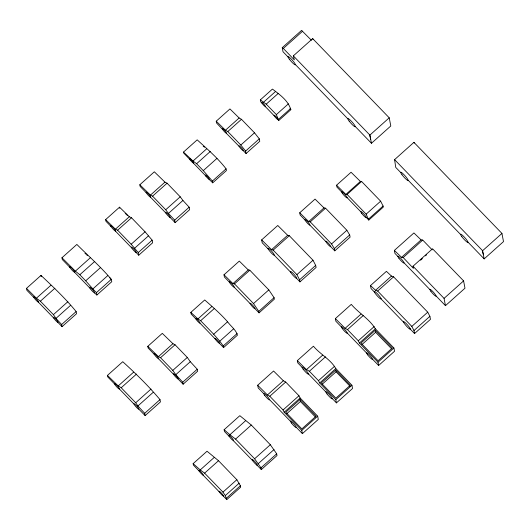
<?xml version="1.0" encoding="UTF-8"?>
<svg xmlns="http://www.w3.org/2000/svg" width="530" height="530" viewBox="0 0 530 530"><rect width="100%" height="100%" fill="white"/><g stroke="black" fill="none" stroke-linecap="round" stroke-linejoin="round"><path stroke-width="0.79" d="M138.794 409.12L138.82 408.948A3.584 0.55 48.2 0 0 136.21 405.437A3.584 0.55 48.2 0 0 133.991 403.946L134.123 404.291A3.584 0.55 48.2 0 0 136.601 407.457A3.584 0.55 48.2 0 0 138.794 409.12L145.134 415.606L160.438 401.925L160 399.62C148.559 385.986 135.899 373.67 122.755 361.718L107.444 375.406L107.736 376.909L114.559 383.972M234.141 287.121L234.174 286.942A3.617 0.55 48.2 0 0 231.537 283.398A3.617 0.55 48.2 0 0 229.291 281.9L229.424 282.245A3.617 0.55 48.2 0 0 231.928 285.445A3.617 0.55 48.2 0 0 234.141 287.121L250.206 303.69M254.956 308.665L254.99 308.486A3.617 0.55 48.2 0 0 252.353 304.942A3.617 0.55 48.2 0 0 250.107 303.438L250.246 303.789A3.617 0.55 48.2 0 0 252.744 306.983A3.617 0.55 48.2 0 0 254.956 308.665L259.051 312.846L274.354 299.159L274.076 297.674L268.816 289.883L249.796 270.201L248.252 269.909L239.302 261.104L223.991 274.792L224.415 277.005L229.391 282.152M309.884 225.111L309.918 224.932A3.617 0.55 48.2 0 0 307.281 221.388A3.617 0.55 48.2 0 0 305.035 219.884L305.167 220.235A3.617 0.55 48.2 0 0 307.672 223.428A3.617 0.55 48.2 0 0 309.884 225.111L325.95 241.68M330.7 246.649L330.733 246.47A3.617 0.55 48.2 0 0 328.096 242.925A3.617 0.55 48.2 0 0 325.851 241.422L325.99 241.773A3.617 0.55 48.2 0 0 328.487 244.973A3.617 0.55 48.2 0 0 330.7 246.649L334.794 250.829L350.098 237.148L349.681 234.936L346.865 230.258L325.539 208.191L323.996 207.899L315.045 199.094L299.735 212.775L300.159 214.994L305.134 220.135M288.002 56.909L283.02 51.761L282.245 47.673L301.577 30.389L311.474 40.306M282.245 47.673L283.305 48.449L302.637 31.164M146.373 192.874L140.145 186.427L139.827 184.771L154.329 171.806L164.956 182.141L167.069 183.194L180.22 196.802L182.923 200.459L189.177 207.203L189.647 209.688L175.152 222.646L169.918 217.234M33.96 297.602L26.864 290.261L26.5 288.36L41.002 275.401C53.232 286.988 65.488 298.476 76.141 311.56L76.552 313.707L62.05 326.672L57.843 322.313A3.418 0.523 48.2 0 1 53.775 318.185L53.497 317.715A3.418 0.523 48.2 0 1 55.491 318.802A3.418 0.523 48.2 0 1 57.949 322.32L57.763 322.313M69.741 267.233L62.302 259.534L61.964 257.759L76.863 244.436C88.43 256.036 100.733 266.769 111.32 279.33L111.77 281.702L96.871 295.024L94.479 292.832M111.068 226.568L105.954 221.275L105.636 219.606L119.528 207.184L129.327 216.744L131.506 217.777L145.061 231.802L152.143 240.163L152.64 242.786L138.747 255.208L135.971 252.34M239.123 146.353L226.429 133.381A3.26 0.497 48.2 0 1 222.626 129.446L216.591 123.039L216.24 121.191L229.934 108.941L239.143 117.978L241.468 119.31L254.506 132.798L259.289 138.827L259.76 141.298L246.066 153.541L243.33 150.712M189.846 159.437L183.672 153.051L183.493 152.09L197.186 139.847C207.27 149.082 217.671 157.92 226.078 168.832L226.409 170.574L212.715 182.817L209.092 179.352M283.305 48.449L294.349 59.877L293.335 55.875L312.673 38.591L389.225 117.806L390.789 125.981L371.457 143.266L355.226 126.471M139.827 184.771L150.454 195.1L164.956 182.141M26.5 288.36L36.411 298.231L50.907 285.266M216.24 121.191L225.449 130.221L239.143 117.978M105.636 219.606L115.427 229.165L129.327 216.744M150.454 195.1L152.567 196.16L167.069 183.194M261.82 102.966L260.714 101.82L260.343 99.885L272.427 89.08C279.747 94.572 288.234 100.587 290.851 109.697L278.767 120.502L277.912 119.614M183.493 152.09L193.013 161.034L206.707 148.791M225.449 130.221L227.774 131.553L241.468 119.31M115.427 229.165L117.607 230.199L131.506 217.777M36.411 298.231L40.386 301.186L54.882 288.227M260.343 99.885L263.516 102.237L275.6 91.438M61.964 257.759L75.359 271.141L90.266 257.819M193.013 161.034L196.603 163.724L210.297 151.481M263.516 102.237L266.232 104.152L278.316 93.346M75.359 271.141L79.825 274.745L94.731 261.423M196.603 163.724L203.275 170.627L216.969 158.384M79.825 274.745L85.694 280.814L100.594 267.491M175.152 222.646L174.675 220.169L168.427 213.424L165.718 209.761L180.22 196.802M246.066 153.541L245.595 151.07L240.812 145.041L254.506 132.798M138.747 255.208L138.244 252.585L131.168 244.231L145.061 231.802M278.767 120.502L276.349 114.612L288.426 103.814M62.05 326.672L61.639 324.526L55.981 318.391L53.391 314.648L67.893 301.683M168.427 213.424L182.923 200.459M278.541 119.296L290.619 108.498M55.981 318.391L70.477 305.426M134.401 248.431L148.294 236.009M245.595 151.07L259.289 138.827M212.715 182.817L212.384 181.081L226.078 168.832M85.694 280.814L92.863 288.923L107.769 275.6M138.244 252.585L152.143 240.163M174.675 220.169L189.177 207.203M96.871 295.024L96.414 292.653L111.32 279.33M61.639 324.526L76.141 311.56M371.457 143.266L369.894 135.09L389.225 117.806M268.273 249.06L262.204 242.786L261.654 239.891L277.766 225.488L287.664 235.287L289.281 235.691L313.005 260.237L315.695 265.404L316.085 267.464L299.973 281.867L296.608 278.382A4.677 0.716 48.2 0 0 293.295 273.566A4.677 0.716 48.2 0 0 290.566 272.075L290.944 272.718A4.677 0.716 48.2 0 0 296.402 278.376L296.661 278.382M154.343 354.438L148.115 347.985L147.797 346.328L162.299 333.363L172.926 343.698L175.039 344.752L187.295 357.432L190.303 361.699L197.233 369.231L197.617 371.245L183.122 384.21L177.881 378.791M195.808 318.875L191.138 314.038L190.827 312.389L204.719 299.967C212.649 306.956 220.566 313.786 227.575 321.79C230.716 326.222 236.022 329.786 237.46 335.172L223.567 347.594L219.307 343.188M341.598 191.92L336.921 187.077L336.563 185.202L351.059 172.237L360.387 181.432L361.579 181.465L380.639 201.188L383.091 206.044L383.289 207.091L368.794 220.056L366.27 217.446M107.444 375.406L118.23 385.926L133.534 372.239M223.991 274.792L232.948 283.596L248.252 269.909M261.654 239.891L271.552 249.696L287.664 235.287M232.948 283.596L234.492 283.881L249.796 270.201M271.552 249.696L273.169 250.094L289.281 235.691M190.827 312.389L197.928 318.934L211.828 306.512M118.23 385.926L121.211 387.755L136.515 374.067M299.735 212.775L308.692 221.58L323.996 207.899M147.797 346.328L158.424 356.663L172.926 343.698M308.692 221.58L310.235 221.871L325.539 208.191M197.928 318.934L200.638 320.723L214.537 308.294M158.424 356.663L160.537 357.717L175.039 344.752M336.563 185.202L345.885 194.397L360.387 181.432M345.885 194.397L347.084 194.43L361.579 181.465M400.713 172.528L395.731 167.381L394.592 159.629L413.923 142.345L501.943 233.425L503.5 241.6L484.168 258.885L467.937 242.091M145.134 415.606L144.697 413.307L137.906 405.993L135.7 402.754L151.004 389.066M183.122 384.21L182.737 382.196L175.808 374.664L172.793 370.397L187.295 357.432M200.638 320.723L213.676 334.211L227.575 321.79M137.906 405.993L153.21 392.313M259.051 312.846L258.772 311.362L253.512 303.564L268.816 289.883M175.808 374.664L190.303 361.699M223.567 347.594L223.249 345.944L219.771 341.207L233.664 328.785M299.973 281.867L299.582 279.807L296.893 274.639L313.005 260.237M334.794 250.829L334.37 248.616L331.561 243.939L346.865 230.258M368.794 220.056L366.144 214.153L380.639 201.188M144.697 413.307L160 399.62M258.772 311.362L274.076 297.674M182.737 382.196L197.233 369.231M223.249 345.944L237.142 333.516M334.37 248.616L349.681 234.936M299.582 279.807L315.695 265.404M368.595 219.009L383.091 206.044M397.831 256.394L394.956 253.419L394.386 250.412L413.917 232.948L421.078 239.904L422.721 240.064L432.175 249.842M263.635 393.538L258.19 387.9L257.679 385.244L273.586 371.02L283.331 380.739L285.697 382.031L298.966 395.758L300.106 397.984L317.682 416.169L318.298 419.416L302.392 433.639L296.29 427.332M394.386 250.412L401.548 257.368L421.078 239.904M374.412 292.023L371.073 288.565L370.503 285.571L386.41 271.347L391.465 276.064L393.571 276.826L427.736 312.177L429.89 316.337L430.466 319.332L414.553 333.555L410.233 329.084M401.548 257.368L403.191 257.534L422.721 240.064M341.327 326.897L335.881 321.26L335.371 318.596L351.284 304.372C358.711 313.117 369.324 318.875 375.333 328.792L393.909 348.018L394.532 351.264L378.625 365.488L372.524 359.174M370.503 285.571L375.558 290.288L391.465 276.064M302.054 367.303L297.741 362.845L297.317 360.625L313.429 346.216C320.226 354.378 330.448 359.201 335.815 368.569L351.927 385.244L352.543 388.477L336.431 402.88L332.264 398.567M375.558 290.288L377.665 291.049L393.571 276.826M229.165 436.329L224.462 431.466L224.13 429.724L239.838 415.679L251.293 425.047L270.32 444.73L276.686 453.806L277.018 455.548L261.31 469.593L256.924 465.055M257.679 385.244L267.425 394.963L283.331 380.739M403.191 257.534L413.407 268.379L412.996 266.226L432.533 248.762L463.591 280.9L464.982 288.207L445.452 305.671L436.044 295.932M420.575 260.217L422.41 258.574M425.458 255.844L426.683 254.758M199.174 471.064L193.417 465.108L193.139 463.651L207.038 451.229L218.506 460.716L236.85 479.703L240.381 485.738L240.66 487.189L226.767 499.611L223.183 495.908M335.371 318.596L345.116 328.315L361.023 314.091M267.425 394.963L269.79 396.255L285.697 382.031M224.13 429.724L229.901 434.739L245.609 420.694M345.116 328.315L347.481 329.614L363.394 315.39M297.317 360.625L306.466 369.609L322.578 355.206M306.466 369.609L309.381 371.245L325.486 356.842M193.139 463.651L200.241 469.931L214.133 457.509M229.901 434.739L235.585 439.092L251.293 425.047M200.241 469.931L204.606 473.138L218.506 460.716M378.625 365.488L378.003 362.242L359.426 343.016L358.287 340.79L374.193 326.566M302.392 433.639L301.775 430.393L284.199 412.208L283.053 409.981L298.966 395.758M359.426 343.016L375.333 328.792M336.431 402.88L335.815 399.647L319.703 382.971L318.477 380.659L334.589 366.257M375.267 330.276L360.97 343.062L378.069 360.758L392.372 347.971L375.267 330.276L375.651 332.29L391.617 348.806M284.199 412.208L300.106 397.984M300.04 399.468L285.736 412.254L301.842 428.916L316.138 416.13L300.04 399.468L300.424 401.482L315.377 416.958M361.95 344.54L375.651 332.29M319.703 382.971L335.815 368.569M286.717 413.738L300.424 401.482M335.742 370.053L321.246 383.018L335.881 398.162L350.383 385.197L335.742 370.053L336.08 371.808L350.158 386.37M322.18 384.23L336.08 371.808M484.168 258.885L482.605 250.71L501.943 233.425M261.31 469.593L260.979 467.851L254.612 458.775L270.32 444.73M226.767 499.611L225.296 495.596L222.958 492.125L236.85 479.703M258.322 463.584L274.03 449.539M414.553 333.555L413.983 330.561L411.823 326.4L427.736 312.177M445.452 305.671L444.06 298.37L463.591 280.9M225.296 495.596L239.189 483.175M335.815 399.647L351.927 385.244M301.775 430.393L317.682 416.169M378.003 362.242L393.909 348.018M226.489 498.16L240.381 485.738M413.983 330.561L429.89 316.337M260.979 467.851L276.686 453.806M274.288 255.235L274.036 255.228A4.677 0.716 48.2 0 1 268.571 249.577L268.193 248.928A4.677 0.716 48.2 0 1 270.923 250.418A4.677 0.716 48.2 0 1 274.288 255.235L290.639 272.208M199.949 323.115L199.77 323.115A3.226 0.49 48.2 0 1 196.007 319.219L195.749 318.775A3.226 0.49 48.2 0 1 197.63 319.802A3.226 0.49 48.2 0 1 199.949 323.115L215.206 338.942M394.592 159.629L482.605 250.71M293.335 55.875L369.894 135.09M408.1 180.173L460.557 234.452M295.382 64.554L347.839 118.833M289.996 108.809L290.851 109.697M266.232 104.152L276.349 114.612M265.417 106.682L274.315 115.891M347.084 194.43L366.144 214.153M347.117 197.624L360.758 211.742M412.996 266.226L444.06 298.37M404.012 262.794L429.856 289.539M227.774 131.553L240.812 145.041M377.665 291.049L411.823 326.4M310.235 221.871L331.561 243.939M380.99 298.827L403.661 322.28M193.278 162.988L205.66 175.801M273.169 250.094L296.893 274.639M347.481 329.614L358.287 340.79M347.243 333.012L366.608 353.053M152.567 196.16L165.718 209.761M234.492 283.881L253.512 303.564M150.513 197.16L165.771 212.947M309.381 371.245L318.477 380.659M308.394 373.869L325.917 392.001M117.607 230.199L131.168 244.231M115.341 230.987L131.698 247.914M269.79 396.255L283.053 409.981M269.545 399.66L290.38 421.211M160.537 357.717L172.793 370.397M158.483 358.717L173.741 374.505M74.465 272.122L89.755 287.942M235.585 439.092L254.612 458.775M233.339 440.655L252.75 460.736M40.386 301.186L53.391 314.648M204.606 473.138L222.958 492.125M121.211 387.755L135.7 402.754M38.14 301.928L53.656 317.987M202.97 474.993L219.387 491.979M119.29 388.868L134.07 404.158M92.863 288.923L96.414 292.653M203.275 170.627L212.384 181.081M213.676 334.211L219.771 341.207M109.571 277.495L111.386 279.694M312.673 38.591L313.098 39.538M413.923 142.345L414.215 143.02M483.386 254.798L482.326 250.418M370.675 139.178L369.615 134.799M119.528 207.184L119.74 208.297M41.002 275.401L41.241 276.667M84.966 253.307A3.816 0.583 48.2 0 1 86.065 254.221M86.728 254.877A3.816 0.583 48.2 0 1 87.397 255.599M125.193 213.464A3.544 0.543 48.2 0 1 126.213 214.312M126.829 214.922A3.544 0.543 48.2 0 1 127.452 215.591M203.215 146.353A2.942 0.451 48.2 0 1 204.507 147.214M222.361 128.995A3.26 0.497 48.2 0 1 224.263 130.035A3.26 0.497 48.2 0 1 226.608 133.388M119.31 388.755L119.276 388.934A3.584 0.55 48.2 0 1 117.084 387.264A3.584 0.55 48.2 0 1 114.606 384.104L114.473 383.753A3.584 0.55 48.2 0 1 116.699 385.244A3.584 0.55 48.2 0 1 119.31 388.755M381.024 298.655L380.977 298.9A4.995 0.762 48.2 0 1 377.923 296.581A4.995 0.762 48.2 0 1 374.471 292.169L374.286 291.685A4.995 0.762 48.2 0 1 377.386 293.759A4.995 0.762 48.2 0 1 381.024 298.655M410.266 328.918L410.22 329.163A4.995 0.762 48.2 0 1 407.166 326.838A4.995 0.762 48.2 0 1 403.714 322.432L403.529 321.948A4.995 0.762 48.2 0 1 406.629 324.022A4.995 0.762 48.2 0 1 410.266 328.918M265.517 106.689L265.351 106.682A2.942 0.451 48.2 0 1 261.919 103.131L261.681 102.721A2.942 0.451 48.2 0 1 263.397 103.661A2.942 0.451 48.2 0 1 265.517 106.689M278.005 119.614L277.846 119.608A2.942 0.451 48.2 0 1 274.414 116.057L274.176 115.653A2.942 0.451 48.2 0 1 275.892 116.587A2.942 0.451 48.2 0 1 278.005 119.614M243.343 150.712L243.171 150.706A3.26 0.497 48.2 0 1 239.361 146.764L239.103 146.32A3.26 0.497 48.2 0 1 241.004 147.353A3.26 0.497 48.2 0 1 243.343 150.712M150.619 197.16L150.434 197.16A3.372 0.517 48.2 0 1 146.492 193.079L146.227 192.615A3.372 0.517 48.2 0 1 148.195 193.689A3.372 0.517 48.2 0 1 150.619 197.16M170.017 217.234L169.832 217.227A3.372 0.517 48.2 0 1 165.897 213.153L165.625 212.689A3.372 0.517 48.2 0 1 167.593 213.762A3.372 0.517 48.2 0 1 170.017 217.234M115.48 230.994L115.288 230.987A3.544 0.543 48.2 0 1 111.148 226.701L110.863 226.211A3.544 0.543 48.2 0 1 112.93 227.344A3.544 0.543 48.2 0 1 115.48 230.994M136.111 252.34L135.918 252.333A3.544 0.543 48.2 0 1 131.778 248.047L131.493 247.563A3.544 0.543 48.2 0 1 133.56 248.689A3.544 0.543 48.2 0 1 136.111 252.34M74.564 272.128L74.359 272.122A3.816 0.583 48.2 0 1 69.9 267.511L69.596 266.988A3.816 0.583 48.2 0 1 71.822 268.2A3.816 0.583 48.2 0 1 74.564 272.128M94.578 292.832L94.367 292.825A3.816 0.583 48.2 0 1 89.914 288.214L89.61 287.691A3.816 0.583 48.2 0 1 91.836 288.903A3.816 0.583 48.2 0 1 94.578 292.832M38.246 301.934L38.061 301.928A3.418 0.523 48.2 0 1 34.072 297.8L33.794 297.33A3.418 0.523 48.2 0 1 35.788 298.416A3.418 0.523 48.2 0 1 38.246 301.934M219.347 343.188L219.168 343.182A3.226 0.49 48.2 0 1 215.405 339.286L215.147 338.842A3.226 0.49 48.2 0 1 217.028 339.869A3.226 0.49 48.2 0 1 219.347 343.188M158.589 358.724L158.404 358.717A3.372 0.517 48.2 0 1 154.462 354.643L154.19 354.173A3.372 0.517 48.2 0 1 156.165 355.252A3.372 0.517 48.2 0 1 158.589 358.724M177.987 378.798L177.802 378.791A3.372 0.517 48.2 0 1 173.86 374.71L173.595 374.246A3.372 0.517 48.2 0 1 175.562 375.319A3.372 0.517 48.2 0 1 177.987 378.798M203.076 474.993L202.91 474.986A3.12 0.477 48.2 0 1 199.267 471.216L199.015 470.786A3.12 0.477 48.2 0 1 200.837 471.779A3.12 0.477 48.2 0 1 203.076 474.993M223.289 495.908L223.117 495.901A3.12 0.477 48.2 0 1 219.473 492.132L219.228 491.701A3.12 0.477 48.2 0 1 221.043 492.695A3.12 0.477 48.2 0 1 223.289 495.908M233.412 440.695L233.054 440.496A3.717 0.57 48.2 0 1 229.51 436.833L229.073 436.203A3.717 0.57 48.2 0 1 230.941 436.872A3.717 0.57 48.2 0 1 233.412 440.695M256.997 465.095L256.639 464.903A3.717 0.57 48.2 0 1 253.095 461.233L252.658 460.603A3.717 0.57 48.2 0 1 254.526 461.279A3.717 0.57 48.2 0 1 256.997 465.095M430.943 291.387A4.585 0.702 48.2 0 0 436.005 296.157A4.585 0.702 48.2 0 0 431.91 290.659A4.585 0.702 48.2 0 0 430.943 291.387M398.911 258.243A4.585 0.702 48.2 0 0 403.973 263.019A4.585 0.702 48.2 0 0 399.885 257.514A4.585 0.702 48.2 0 0 398.911 258.243M342.36 328.666A4.386 0.669 48.2 0 0 347.203 333.231A4.386 0.669 48.2 0 0 343.288 327.964A4.386 0.669 48.2 0 0 342.36 328.666M367.641 354.828A4.386 0.669 48.2 0 0 372.484 359.386A4.386 0.669 48.2 0 0 368.569 354.126A4.386 0.669 48.2 0 0 367.641 354.828M327.023 393.903A4.704 0.716 48.2 0 0 332.217 398.798A4.704 0.716 48.2 0 0 328.024 393.147A4.704 0.716 48.2 0 0 327.023 393.903M303.16 369.205A4.704 0.716 48.2 0 0 308.354 374.1A4.704 0.716 48.2 0 0 304.154 368.456A4.704 0.716 48.2 0 0 303.16 369.205M264.669 395.307A4.386 0.669 48.2 0 0 269.505 399.872A4.386 0.669 48.2 0 0 265.596 394.611A4.386 0.669 48.2 0 0 264.669 395.307M291.414 422.98A4.386 0.669 48.2 0 0 296.25 427.544A4.386 0.669 48.2 0 0 292.341 422.284A4.386 0.669 48.2 0 0 291.414 422.98M361.718 213.391A4.094 0.623 48.2 0 0 366.237 217.651A4.094 0.623 48.2 0 0 362.586 212.735A4.094 0.623 48.2 0 0 361.718 213.391M342.559 193.569A4.094 0.623 48.2 0 0 347.077 197.829A4.094 0.623 48.2 0 0 343.427 192.913A4.094 0.623 48.2 0 0 342.559 193.569M206.004 176.298A2.942 0.451 48.2 0 0 209.257 179.359A2.942 0.451 48.2 0 0 206.634 175.827A2.942 0.451 48.2 0 0 206.004 176.298M190.19 159.928A2.942 0.451 48.2 0 0 193.437 162.988A2.942 0.451 48.2 0 0 190.813 159.457A2.942 0.451 48.2 0 0 190.19 159.928M402.005 174.741A5.479 0.835 48.2 0 0 408.047 180.439A5.479 0.835 48.2 0 0 403.164 173.867A5.479 0.835 48.2 0 0 402.005 174.741M461.842 236.665A5.479 0.835 48.2 0 0 467.891 242.362A5.479 0.835 48.2 0 0 463.008 235.79A5.479 0.835 48.2 0 0 461.842 236.665M349.131 121.045A5.479 0.835 48.2 0 0 355.18 126.743A5.479 0.835 48.2 0 0 350.297 120.171A5.479 0.835 48.2 0 0 349.131 121.045M289.287 59.121A5.479 0.835 48.2 0 0 295.336 64.826A5.479 0.835 48.2 0 0 290.453 58.247A5.479 0.835 48.2 0 0 289.287 59.121"/></g></svg>
